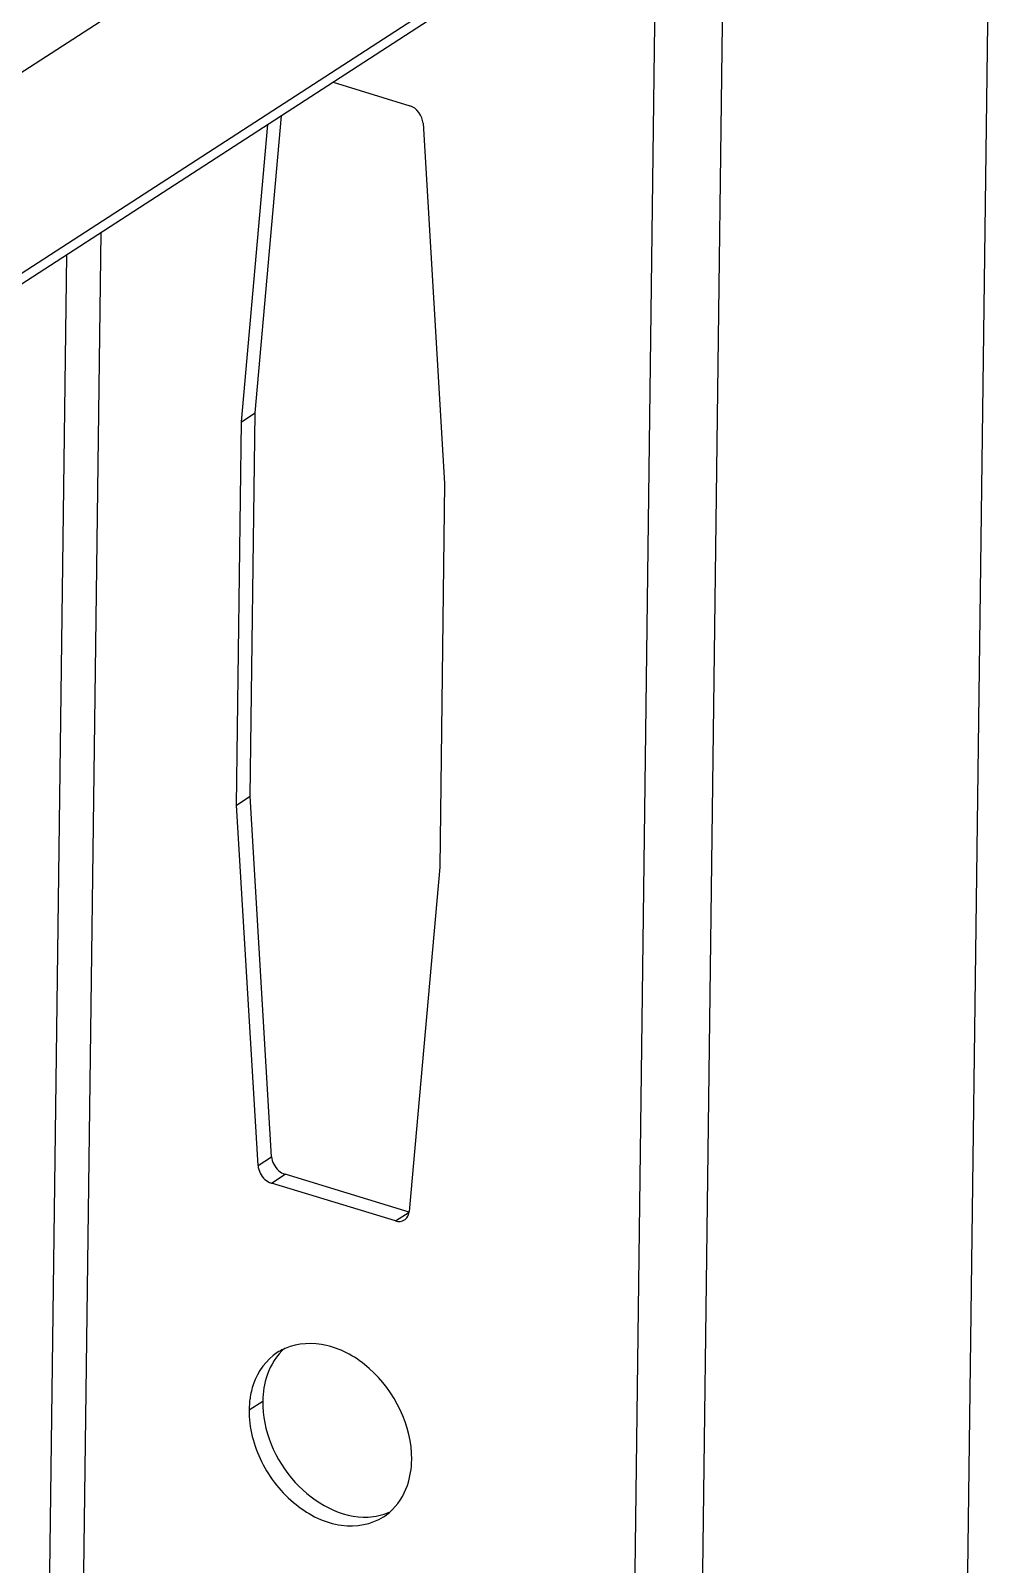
# Model space of a CAD drawing. Header units: millimetres. Extents: x -177 to 18421, y -5017 to 3255.
# Drawn here: x 4839.62 to 4854.37, y 715.05 to 738.57 of the extents above; entities that cross this region are included whole.
import ezdxf

# ---------------------------------------------------------------- set-up
doc = ezdxf.new("R2010")
doc.units = ezdxf.units.MM
doc.header["$LTSCALE"] = 46.255
doc.layers.get('0').update_dxf_attribs({"linetype": 'CONTINUOUS'})
doc.layers.add('02___PRT_ALL_AXES', color=7, linetype='CONTINUOUS')

msp = doc.modelspace()

# ---------------------------------------------------------------- linework, layer by layer
at = {"color": 3, "linetype": 'Continuous'}
for p, q in [((4854.128, 747.417), (4830.915, 732.382)), ((4854.366, 744.469), (4853.616, 685.944)), ((4854.088, 744.311), (4830.875, 729.277)), ((4850.265, 741.813), (4849.515, 683.288)), ((4849.689, 741.299), (4830.715, 729.011)), ((4849.215, 740.993), (4848.483, 683.791)), ((4844.255, 737.78), (4845.431, 737.421)), ((4842.85, 732.575), (4843.255, 737.132)), ((4845.636, 737.152), (4845.967, 731.625)), ((4840.144, 692.279), (4840.697, 735.476)), ((4839.623, 692.239), (4840.173, 735.136)), ((4842.775, 726.694), (4842.85, 732.575)), ((4845.967, 731.625), (4845.891, 725.744)), ((4843.106, 721.167), (4842.775, 726.694)), ((4845.891, 725.744), (4845.422, 720.461)), ((4845.212, 720.317), (4843.31, 720.897))]:
    msp.add_line(p, q, dxfattribs=at)
at = {"color": 7, "linetype": 'Continuous'}
for p, q in [((4843.059, 732.71), (4843.464, 737.267)), ((4842.85, 732.575), (4843.059, 732.71)), ((4842.983, 726.829), (4843.059, 732.71)), ((4842.775, 726.694), (4842.983, 726.829)), ((4843.314, 721.302), (4842.983, 726.829)), ((4843.106, 721.167), (4843.314, 721.302)), ((4843.31, 720.897), (4843.519, 721.032)), ((4845.421, 720.452), (4843.519, 721.032)), ((4845.212, 720.317), (4845.421, 720.452))]:
    msp.add_line(p, q, dxfattribs=at)
at = {"color": 3, "linetype": 'Continuous'}
for points in [[(4845.636, 737.152), (4845.629, 737.264), (4845.539, 737.389), (4845.431, 737.421)], [(4843.106, 721.167), (4843.11, 721.088), (4843.153, 721.007), (4843.211, 720.954)], [(4843.211, 720.954), (4843.24, 720.929), (4843.274, 720.908), (4843.31, 720.897)], [(4845.212, 720.317), (4845.257, 720.304), (4845.312, 720.307), (4845.351, 720.332)], [(4845.388, 720.366), (4845.408, 720.393), (4845.419, 720.427), (4845.422, 720.461)]]:
    msp.add_open_spline(points, degree=3, dxfattribs=at)
at = {"color": 7, "linetype": 'Continuous'}
for points in [[(4843.314, 721.302), (4843.317, 721.262), (4843.328, 721.223), (4843.346, 721.187)], [(4843.346, 721.187), (4843.364, 721.15), (4843.39, 721.116), (4843.421, 721.088)], [(4843.421, 721.088), (4843.449, 721.063), (4843.483, 721.043), (4843.519, 721.032)]]:
    msp.add_open_spline(points, degree=3, dxfattribs=at)
at = {"color": 3, "linetype": 'Continuous'}
msp.add_open_spline([(4845.351, 720.332), (4845.358, 720.336), (4845.371, 720.347), (4845.382, 720.359), (4845.388, 720.366)], degree=3, knots=[0, 0, 0, 0, 0.496336, 1, 1, 1, 1], dxfattribs=at)
at = {"layer": '02___PRT_ALL_AXES', "color": 7, "linetype": 'Continuous'}
msp.add_line((4842.969, 717.418), (4843.177, 717.553), dxfattribs=at)
at = {"layer": '02___PRT_ALL_AXES', "color": 3, "linetype": 'Continuous'}
for centre, radius, start, end in [((4843.861, 717.586), 0.848, 113.6105, 115.4251), ((4843.859, 717.589), 0.844, 115.4309, 122.9155), ((4844.339, 717.402), 1.371, 172.1081, 179.3146), ((4844.568, 716.492), 0.85, 302.9319, 310.5766)]:
    msp.add_arc(centre, radius, start, end, dxfattribs=at)
at = {"layer": '02___PRT_ALL_AXES', "color": 7, "linetype": 'Continuous'}
for points in [[(4843.518, 718.365), (4843.392, 718.257), (4843.298, 718.107), (4843.244, 717.951)], [(4843.244, 717.951), (4843.2, 717.824), (4843.179, 717.688), (4843.177, 717.553)], [(4844.793, 715.775), (4844.904, 715.78), (4845.016, 715.805), (4845.118, 715.849)]]:
    msp.add_open_spline(points, degree=3, dxfattribs=at)
at = {"layer": '02___PRT_ALL_AXES', "color": 3, "linetype": 'Continuous'}
for points, knots in [([(4845.462, 716.658), (4845.469, 717.172), (4845.075, 717.959), (4844.214, 718.46), (4843.716, 718.447), (4843.521, 718.362)], [0, 0, 0, 0, 0.527776, 0.781675, 1, 1, 1, 1]), ([(4842.969, 717.418), (4842.965, 717.146), (4843.112, 716.587), (4843.629, 715.939), (4844.331, 715.577), (4844.847, 715.66), (4845.03, 715.779)], [0, 0, 0, 0, 0.26432, 0.538702, 0.787242, 1, 1, 1, 1])]:
    msp.add_open_spline(points, degree=3, knots=knots, dxfattribs=at)
for points in [[(4843.4, 718.297), (4843.231, 718.188), (4843.101, 718.006), (4843.035, 717.816)], [(4843.035, 717.816), (4843.01, 717.743), (4842.992, 717.667), (4842.982, 717.59)], [(4845.396, 716.261), (4845.439, 716.388), (4845.46, 716.524), (4845.462, 716.658)], [(4845.121, 715.847), (4845.247, 715.954), (4845.342, 716.104), (4845.396, 716.261)]]:
    msp.add_open_spline(points, degree=3, dxfattribs=at)
at = {"layer": '02___PRT_ALL_AXES', "color": 7, "linetype": 'Continuous'}
msp.add_open_spline([(4843.177, 717.553), (4843.171, 717.106), (4843.527, 716.239), (4844.381, 715.756), (4844.793, 715.775)], degree=3, knots=[0, 0, 0, 0, 0.520709, 1, 1, 1, 1], dxfattribs=at)

doc.saveas('drawing.dxf')
